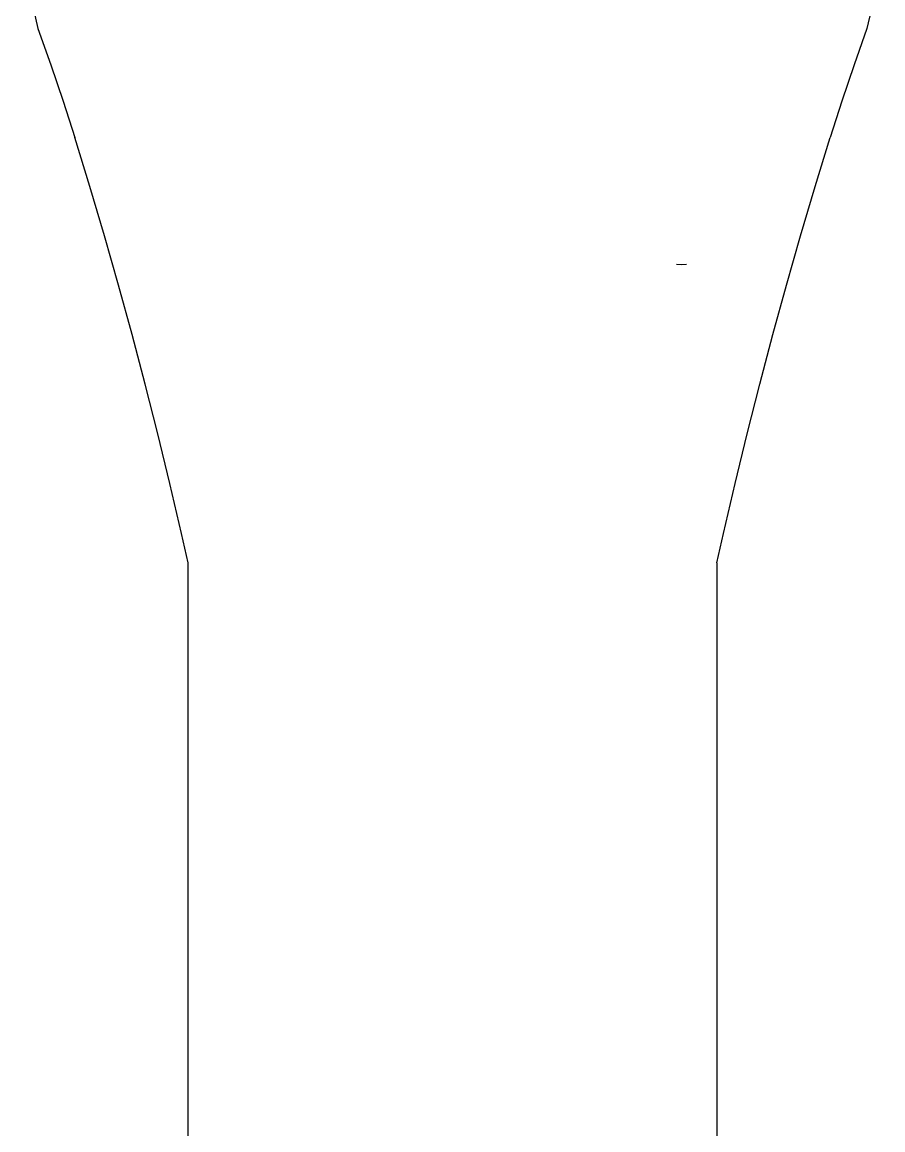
# Model space of a CAD drawing. Header units: metres. Extents: x 132 to 164, y 0 to 129.
# Drawn here: x 138.9 to 163.32, y 64.61 to 96.05 of the extents above; entities that cross this region are included whole.
import ezdxf

# ---------------------------------------------------------------- set-up
doc = ezdxf.new("R2010")
doc.units = ezdxf.units.M

msp = doc.modelspace()

# ---------------------------------------------------------------- linework, layer by layer
at = {"layer": 'Arm'}
for p, q in [((138.901, 97.811), (139.35, 95.866)), ((138.901, 97.811, 4), (139.35, 95.866, 4)), ((163.321, 97.811), (162.871, 95.866)), ((163.321, 97.811, 4), (162.871, 95.866, 4)), ((139.35, 95.866), (139.715, 94.841)), ((139.35, 95.866, 4), (139.715, 94.841, 4)), ((139.35, 95.866), (139.35, 95.866, 4)), ((162.871, 95.866), (162.507, 94.841)), ((162.871, 95.866, 4), (162.507, 94.841, 4)), ((162.871, 95.866), (162.871, 95.866, 4)), ((139.715, 94.841), (140.063, 93.811)), ((139.715, 94.841, 4), (140.063, 93.811, 4)), ((139.715, 94.841), (139.715, 94.841, 4)), ((162.507, 94.841), (162.159, 93.811)), ((162.507, 94.841, 4), (162.159, 93.811, 4)), ((162.507, 94.841), (162.507, 94.841, 4)), ((140.063, 93.811), (140.394, 92.775)), ((140.063, 93.811, 4), (140.394, 92.775, 4)), ((140.063, 93.811), (140.063, 93.811, 4)), ((162.159, 93.811), (161.827, 92.775)), ((162.159, 93.811, 4), (161.827, 92.775, 4)), ((162.159, 93.811), (162.159, 93.811, 4)), ((140.821, 91.384), (140.394, 92.775)), ((140.821, 91.384, 4), (140.394, 92.775, 4)), ((140.394, 92.775), (140.394, 92.775, 4)), ((161.401, 91.384), (161.827, 92.775)), ((161.401, 91.384, 4), (161.827, 92.775, 4)), ((161.827, 92.775), (161.827, 92.775, 4)), ((141.233, 89.988), (140.821, 91.384)), ((141.233, 89.988, 4), (140.821, 91.384, 4)), ((140.821, 91.384), (140.821, 91.384, 4)), ((160.988, 89.988), (161.401, 91.384)), ((160.988, 89.988, 4), (161.401, 91.384, 4)), ((161.401, 91.384), (161.401, 91.384, 4)), ((141.633, 88.589), (141.233, 89.988)), ((141.633, 88.589, 4), (141.233, 89.988, 4)), ((141.233, 89.988), (141.233, 89.988, 4)), ((160.589, 88.589), (160.988, 89.988)), ((160.589, 88.589, 4), (160.988, 89.988, 4)), ((160.988, 89.988), (160.988, 89.988, 4)), ((157.607, 89.165), (157.464, 89.172)), ((157.75, 89.172), (157.607, 89.165)), ((142.018, 87.185), (141.633, 88.589)), ((142.018, 87.185, 4), (141.633, 88.589, 4)), ((141.633, 88.589), (141.633, 88.589, 4)), ((160.203, 87.185), (160.589, 88.589)), ((160.203, 87.185, 4), (160.589, 88.589, 4)), ((160.589, 88.589), (160.589, 88.589, 4)), ((142.39, 85.778), (142.018, 87.185)), ((142.39, 85.778, 4), (142.018, 87.185, 4)), ((142.018, 87.185), (142.018, 87.185, 4)), ((159.831, 85.778), (160.203, 87.185)), ((159.831, 85.778, 4), (160.203, 87.185, 4)), ((160.203, 87.185), (160.203, 87.185, 4)), ((142.748, 84.368), (142.39, 85.778)), ((142.748, 84.368, 4), (142.39, 85.778, 4)), ((142.39, 85.778), (142.39, 85.778, 4)), ((159.473, 84.368), (159.831, 85.778)), ((159.473, 84.368, 4), (159.831, 85.778, 4)), ((159.831, 85.778), (159.831, 85.778, 4)), ((143.093, 82.954), (142.748, 84.368)), ((143.093, 82.954, 4), (142.748, 84.368, 4)), ((142.748, 84.368), (142.748, 84.368, 4)), ((159.128, 82.954), (159.473, 84.368)), ((159.128, 82.954, 4), (159.473, 84.368, 4)), ((159.473, 84.368), (159.473, 84.368, 4)), ((143.424, 81.537), (143.093, 82.954)), ((143.424, 81.537, 4), (143.093, 82.954, 4)), ((143.093, 82.954), (143.093, 82.954, 4)), ((158.797, 81.537), (159.128, 82.954)), ((158.797, 81.537, 4), (159.128, 82.954, 4)), ((159.128, 82.954), (159.128, 82.954, 4)), ((143.61, 80.704), (143.424, 81.537)), ((143.61, 80.704, 4), (143.424, 81.537, 4)), ((143.424, 81.537), (143.424, 81.537, 4)), ((158.612, 80.704), (158.797, 81.537)), ((158.612, 80.704, 4), (158.797, 81.537, 4)), ((158.797, 81.537), (158.797, 81.537, 4)), ((143.61, 44.216), (143.61, 80.704)), ((143.61, 44.216, 4), (143.61, 80.704, 4)), ((143.61, 80.704), (143.61, 80.704, 4)), ((158.612, 80.704), (158.612, 10.568)), ((158.612, 80.704, 4), (158.612, 10.568, 4)), ((158.612, 80.704), (158.612, 80.704, 4))]:
    msp.add_line(p, q, dxfattribs=at)

doc.saveas('drawing.dxf')
